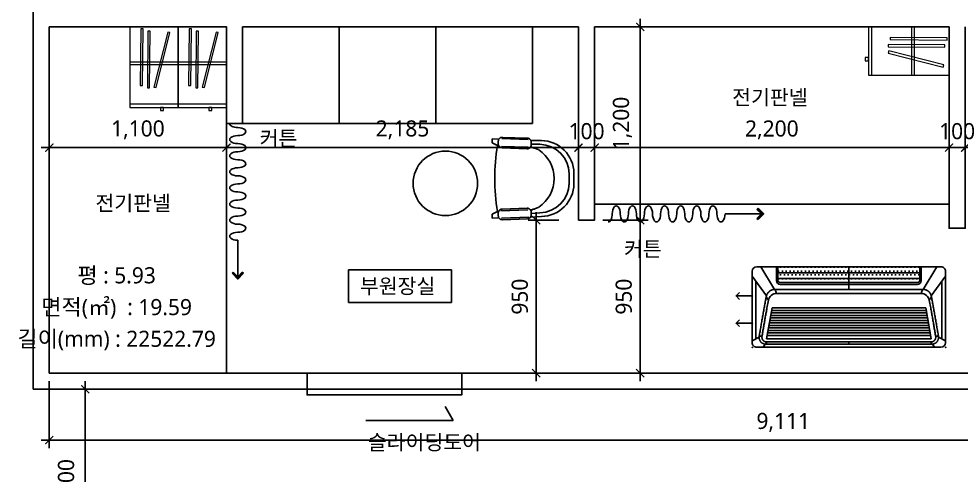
# Model space of a CAD drawing. Header units: metres. Extents: x 11578468 to 47831421, y -58341524 to -14256839.
# Drawn here: x 23818619 to 23824468, y -29032801 to -29029967 of the extents above; entities that cross this region are included whole.
import ezdxf
from ezdxf.enums import TextEntityAlignment as Align

# ---------------------------------------------------------------- set-up
doc = ezdxf.new("R2010")
doc.units = ezdxf.units.M
doc.header["$LTSCALE"] = 50
doc.header["$MEASUREMENT"] = 0
doc.layers.get('0').update_dxf_attribs({"linetype": 'CONTINUOUS'})
doc.layers.get('DEFPOINTS').update_dxf_attribs({"linetype": 'CONTINUOUS'})
for name, color, linetype in [('0-ELC TEXT', 7, 'CONTINUOUS'), ('01. F-소품', 3, 'CONTINUOUS'), ('04_FUR', 6, 'CONTINUOUS'), ('CO-DOOR', 8, 'CONTINUOUS'), ('DVM_INDOOR', 7, 'CONTINUOUS'), ('DVM_UNIT_BP', 7, 'CONTINUOUS'), ('DVM_UNIT_DP', 4, 'CONTINUOUS'), ('DVM_UNIT_LP', 3, 'CONTINUOUS'), ('S-DIM', 7, 'CONTINUOUS'), ('wall', 3, 'CONTINUOUS'), ('WIN', 4, 'CONTINUOUS')]:
    doc.layers.add(name, color=color, linetype=linetype)
doc.layers.add('Arch', color=8, linetype='CONTINUOUS', lineweight=0)
doc.styles.add('HY 울릉도 L', font='malgun.ttf')
doc.styles.add('넥슨고딕', font='malgun.ttf')
doc.styles.add('맑은 고딕', font='malgun.ttf')
doc.dimstyles.new('사본 50', dxfattribs={"dimscale": 50, "dimtxt": 2, "dimasz": 1, "dimexe": 1, "dimexo": 1, "dimgap": 1, "dimtad": 1, "dimdec": 0, "dimrnd": 0.05, "dimdsep": 46, "dimlunit": 6, "dimtxsty": 'HY 울릉도 L', "dimblk": 'ARCHTICK', "dimcen": 2.5, "dimdle": 1, "dimclrd": 133, "dimclre": 133, "dimclrt": 30, "dimadec": 0, "dimazin": 0, "dimtfac": 1, "dimtdec": 0, "dimtix": 1, "dimtmove": 2, "dimatfit": 3, "dimldrblk": 'ARCHTICK', "dimfxl": 1, "dimlwd": -1, "dimlwe": -1, "dimarcsym": 0})

# ---------------------------------------------------------------- blocks, each defined once
blk = doc.blocks.new('arrttt')
at = {"layer": 'Arch', "color": 6}
for p, q in [((883190.8, 53508.7), (882890.8, 53508.7)), ((882890.8, 53508.7), (882890.8, 53008.7)), ((882958.9, 53496.3), (882955.8, 53144.1)), ((882972.9, 53496.2), (882958.9, 53496.3)), ((882969.8, 53144), (882972.9, 53496.2)), ((883002.8, 53482.1), (882999.7, 53130)), ((883016.8, 53482), (883002.8, 53482.1)), ((883013.7, 53129.9), (883016.8, 53482)), ((883126.4, 53476.3), (883040, 53134.9)), ((883053.6, 53131.5), (883140, 53472.9)), ((883140, 53472.9), (883126.4, 53476.3)), ((883190.8, 53008.7), (883190.8, 53508.7)), ((882890.8, 53291.2), (883190.8, 53291.2)), ((882890.8, 53276.2), (883190.8, 53276.2)), ((882955.8, 53144.1), (882969.8, 53144)), ((882999.7, 53130), (883013.7, 53129.9)), ((883040, 53134.9), (883053.6, 53131.5)), ((883190.8, 53028.7), (882890.8, 53028.7)), ((882890.8, 53008.7), (883190.8, 53008.7)), ((883100.8, 53008.7), (883080.8, 53008.7)), ((883080.8, 53008.7), (883080.8, 52988.7)), ((883100.8, 52988.7), (883100.8, 53008.7)), ((883080.8, 52988.7), (883100.8, 52988.7))]:
    blk.add_line(p, q, dxfattribs=at)
blk = doc.blocks.new('FFSFDF')
at = {"layer": '01. F-소품'}
blk.add_hatch(color=8, dxfattribs=at).paths.add_polyline_path([(1567672.9, 1746751.1), (1567679.9, 1746744.1), (1567715.3, 1746779.4), (1567679.9, 1746814.8), (1567672.9, 1746807.7), (1567701.2, 1746779.4)])
at = {"layer": '01. F-소품', "color": 8}
for p, q in [((1567474.8, 1746779.4), (1567701.2, 1746779.4)), ((1567672.9, 1746807.7), (1567679.9, 1746814.8)), ((1567672.9, 1746751.1), (1567679.9, 1746744.1))]:
    blk.add_line(p, q, dxfattribs=at)
for points in [[(1567672.9, 1746807.7), (1567701.2, 1746779.4), (1567672.9, 1746751.1)], [(1567679.9, 1746814.8), (1567715.3, 1746779.4), (1567679.9, 1746744.1)]]:
    blk.add_lwpolyline(points, dxfattribs=at)
for centre, start_param, end_param in [((1566749.8, 1746779.4), 6.283185, 7.853982), ((1566799.8, 1746779.4), 1.570796, 4.712389), ((1566849.8, 1746779.4), 4.712389, 7.853982), ((1566899.8, 1746779.4), 1.570796, 4.712389), ((1566949.8, 1746779.4), 4.712389, 7.853982), ((1566999.8, 1746779.4), 1.570796, 4.712389), ((1567049.8, 1746779.4), 4.712389, 7.853982), ((1567099.8, 1746779.4), 1.570796, 4.712389), ((1567149.8, 1746779.4), 4.712389, 7.853982), ((1567199.8, 1746779.4), 1.570796, 4.712389), ((1567249.8, 1746779.4), 4.712389, 7.853982), ((1567299.8, 1746779.4), 1.570796, 4.712389), ((1567349.8, 1746779.4), 4.712389, 7.853982), ((1567399.8, 1746779.4), 1.570796, 4.712389), ((1567449.8, 1746779.4), 4.712389, 7.853982)]:
    blk.add_ellipse(centre, major_axis=(0, -50), ratio=0.5, start_param=start_param, end_param=end_param, dxfattribs=at)
blk = doc.blocks.new('_ArchTick')
at = {"color": 0, "linetype": 'ByBlock', "const_width": 0.15}
blk.add_lwpolyline([(-0.5, -0.5), (0.5, 0.5)], dxfattribs=at)
blk = doc.blocks.new('*D2508')
at = {"layer": 'DEFPOINTS', "color": 0}
for p in [(23822019.4, -29031217.2), (23821830, -29032167.2), (23822019.4, -29032167.2)]:
    blk.add_point(p, dxfattribs=at)
at = {"layer": 'S-DIM', "color": 133, "ltscale": 10}
for p, q in [((23821969.4, -29031217.2), (23821780, -29031217.2)), ((23821830, -29031167.2), (23821830, -29032217.2)), ((23821969.4, -29032167.2), (23821780, -29032167.2))]:
    blk.add_line(p, q, dxfattribs=at)
at = {"layer": 'S-DIM', "color": 133, "xscale": 50, "yscale": 50, "zscale": 50}
for p, rotation in [((23821830, -29031217.2), 90), ((23821830, -29032167.2), 270)]:
    blk.add_blockref('_ArchTick', p, dxfattribs=dict(at, rotation=rotation))
at = {"layer": 'S-DIM', "color": 30, "ltscale": 10, "insert": (23821728.3, -29031692.2), "char_height": 100, "attachment_point": 5, "rotation": 90, "style": 'HY 울릉도 L'}
blk.add_mtext('950', dxfattribs=at)
blk = doc.blocks.new('*D2513')
at = {"layer": 'DEFPOINTS', "color": 0}
for p in [(23819907.7, -29030617.2), (23819907.7, -29030767), (23818807.7, -29031092.2)]:
    blk.add_point(p, dxfattribs=at)
at = {"layer": 'wall', "color": 133, "ltscale": 10}
for p, q in [((23819907.7, -29030667.2), (23819907.7, -29030817)), ((23818807.7, -29031042.2), (23818807.7, -29030717)), ((23818757.7, -29030767), (23819957.7, -29030767))]:
    blk.add_line(p, q, dxfattribs=at)
at = {"layer": 'wall', "color": 133, "xscale": 50, "yscale": 50, "zscale": 50, "rotation": 180}
blk.add_blockref('_ArchTick', (23818807.7, -29030767), dxfattribs=at)
at = {"layer": 'wall', "color": 133, "xscale": 50, "yscale": 50, "zscale": 50}
blk.add_blockref('_ArchTick', (23819907.7, -29030767), dxfattribs=at)
at = {"layer": 'wall', "color": 30, "ltscale": 10, "insert": (23819357.7, -29030656.7), "char_height": 100, "attachment_point": 5, "style": 'HY 울릉도 L'}
blk.add_mtext('1,100', dxfattribs=at)
blk = doc.blocks.new('*D2514')
at = {"layer": 'DEFPOINTS', "color": 0}
for p in [(23819907.7, -29030617.2), (23822092.5, -29030767), (23822092.5, -29030767)]:
    blk.add_point(p, dxfattribs=at)
at = {"layer": 'wall', "color": 133, "ltscale": 10}
for p, q in [((23819907.7, -29030667.2), (23819907.7, -29030817)), ((23819857.7, -29030767), (23822142.5, -29030767)), ((23822092.5, -29030817), (23822092.5, -29030817))]:
    blk.add_line(p, q, dxfattribs=at)
at = {"layer": 'wall', "color": 133, "xscale": 50, "yscale": 50, "zscale": 50, "rotation": 180}
blk.add_blockref('_ArchTick', (23819907.7, -29030767), dxfattribs=at)
at = {"layer": 'wall', "color": 133, "xscale": 50, "yscale": 50, "zscale": 50}
blk.add_blockref('_ArchTick', (23822092.5, -29030767), dxfattribs=at)
at = {"layer": 'wall', "color": 30, "ltscale": 10, "insert": (23821000.1, -29030656.7), "char_height": 100, "attachment_point": 5, "style": 'HY 울릉도 L'}
blk.add_mtext('2,185', dxfattribs=at)
blk = doc.blocks.new('*D2515')
at = {"layer": 'DEFPOINTS', "color": 0}
for p in [(23822092.5, -29030767), (23822192.5, -29030767), (23822192.5, -29030767)]:
    blk.add_point(p, dxfattribs=at)
at = {"layer": 'wall', "color": 133, "ltscale": 10}
for p, q in [((23822092.5, -29030717), (23822092.5, -29030717)), ((23822192.5, -29030717), (23822192.5, -29030717)), ((23822042.5, -29030767), (23822242.5, -29030767))]:
    blk.add_line(p, q, dxfattribs=at)
at = {"layer": 'wall', "color": 133, "xscale": 50, "yscale": 50, "zscale": 50}
blk.add_blockref('_ArchTick', (23822092.5, -29030767), dxfattribs=at)
at = {"layer": 'wall', "color": 133, "xscale": 50, "yscale": 50, "zscale": 50, "rotation": 180}
blk.add_blockref('_ArchTick', (23822192.5, -29030767), dxfattribs=at)
at = {"layer": 'wall', "color": 30, "ltscale": 10, "insert": (23822142.5, -29030665.1), "char_height": 100, "attachment_point": 5, "style": 'HY 울릉도 L'}
blk.add_mtext('100', dxfattribs=at)
blk = doc.blocks.new('*D2516')
at = {"layer": 'DEFPOINTS', "color": 0}
for p in [(23822192.5, -29030767), (23824392.5, -29030767), (23824392.5, -29030767)]:
    blk.add_point(p, dxfattribs=at)
at = {"layer": 'wall', "color": 133, "ltscale": 10}
for p, q in [((23822192.5, -29030717), (23822192.5, -29030717)), ((23824392.5, -29030717), (23824392.5, -29030717)), ((23822142.5, -29030767), (23824442.5, -29030767))]:
    blk.add_line(p, q, dxfattribs=at)
at = {"layer": 'wall', "color": 133, "xscale": 50, "yscale": 50, "zscale": 50, "rotation": 180}
blk.add_blockref('_ArchTick', (23822192.5, -29030767), dxfattribs=at)
at = {"layer": 'wall', "color": 133, "xscale": 50, "yscale": 50, "zscale": 50}
blk.add_blockref('_ArchTick', (23824392.5, -29030767), dxfattribs=at)
at = {"layer": 'wall', "color": 30, "ltscale": 10, "insert": (23823292.5, -29030657), "char_height": 100, "attachment_point": 5, "style": 'HY 울릉도 L'}
blk.add_mtext('2,200', dxfattribs=at)
blk = doc.blocks.new('*D2517')
at = {"layer": 'DEFPOINTS', "color": 0}
for p in [(23824392.5, -29030767), (23824492.5, -29030767), (23824492.5, -29030767)]:
    blk.add_point(p, dxfattribs=at)
at = {"layer": 'wall', "color": 133, "ltscale": 10}
for p, q in [((23824392.5, -29030717), (23824392.5, -29030717)), ((23824492.5, -29030717), (23824492.5, -29030717)), ((23824342.5, -29030767), (23824542.5, -29030767))]:
    blk.add_line(p, q, dxfattribs=at)
at = {"layer": 'wall', "color": 133, "xscale": 50, "yscale": 50, "zscale": 50}
blk.add_blockref('_ArchTick', (23824392.5, -29030767), dxfattribs=at)
at = {"layer": 'wall', "color": 133, "xscale": 50, "yscale": 50, "zscale": 50, "rotation": 180}
blk.add_blockref('_ArchTick', (23824492.5, -29030767), dxfattribs=at)
at = {"layer": 'wall', "color": 30, "ltscale": 10, "insert": (23824442.5, -29030665.1), "char_height": 100, "attachment_point": 5, "style": 'HY 울릉도 L'}
blk.add_mtext('100', dxfattribs=at)
blk = doc.blocks.new('*D2518')
at = {"layer": 'DEFPOINTS', "color": 0}
for p in [(23824492.5, -29030767), (23826692.5, -29030767), (23826692.5, -29030767)]:
    blk.add_point(p, dxfattribs=at)
at = {"layer": 'wall', "color": 133, "ltscale": 10}
for p, q in [((23824492.5, -29030717), (23824492.5, -29030717)), ((23826692.5, -29030717), (23826692.5, -29030717)), ((23824442.5, -29030767), (23826742.5, -29030767))]:
    blk.add_line(p, q, dxfattribs=at)
at = {"layer": 'wall', "color": 133, "xscale": 50, "yscale": 50, "zscale": 50, "rotation": 180}
blk.add_blockref('_ArchTick', (23824492.5, -29030767), dxfattribs=at)
at = {"layer": 'wall', "color": 133, "xscale": 50, "yscale": 50, "zscale": 50}
blk.add_blockref('_ArchTick', (23826692.5, -29030767), dxfattribs=at)
at = {"layer": 'wall', "color": 30, "ltscale": 10, "insert": (23825592.5, -29030657), "char_height": 100, "attachment_point": 5, "style": 'HY 울릉도 L'}
blk.add_mtext('2,200', dxfattribs=at)
blk = doc.blocks.new('*D2521')
at = {"layer": 'DEFPOINTS', "color": 0}
for p in [(23818807.7, -29032167.2), (23827919.1, -29032167.2), (23827919.1, -29032583.3)]:
    blk.add_point(p, dxfattribs=at)
at = {"layer": 'wall', "color": 133, "ltscale": 10}
for p, q in [((23818807.7, -29032217.2), (23818807.7, -29032633.3)), ((23827919.1, -29032217.2), (23827919.1, -29032633.3)), ((23818757.7, -29032583.3), (23827969.1, -29032583.3))]:
    blk.add_line(p, q, dxfattribs=at)
at = {"layer": 'wall', "color": 133, "xscale": 50, "yscale": 50, "zscale": 50, "rotation": 180}
blk.add_blockref('_ArchTick', (23818807.7, -29032583.3), dxfattribs=at)
at = {"layer": 'wall', "color": 133, "xscale": 50, "yscale": 50, "zscale": 50}
blk.add_blockref('_ArchTick', (23827919.1, -29032583.3), dxfattribs=at)
at = {"layer": 'wall', "color": 30, "ltscale": 10, "insert": (23823363.4, -29032472.9), "char_height": 100, "attachment_point": 5, "style": 'HY 울릉도 L'}
blk.add_mtext('9,111', dxfattribs=at)
blk = doc.blocks.new('123121')
at = {"layer": 'CO-DOOR'}
for p, q in [((23912124.3, -29139217), (23912191.1, -29139213.7)), ((23912132.8, -29139240.6), (23912187.1, -29139235.6)), ((23912187.5, -29139244.7), (23912186.9, -29139228.4)), ((23912202, -29139212.9), (23912371.8, -29139206.4)), ((23912210.6, -29139203), (23912366.1, -29139197.5)), ((23912388.1, -29139209.5), (23912430, -29139207.5)), ((23912397.2, -29139248.5), (23912389.8, -29139249)), ((23912391.5, -29139221.2), (23912392.1, -29139237.6)), ((23912397.2, -29139248.5), (23912430, -29139232.1)), ((23912430, -29139232.1), (23912430, -29139207.5)), ((23912141, -29139276.1), (23912145.1, -29139274)), ((23912145.1, -29139274), (23912149.7, -29139271.9)), ((23912149.7, -29139271.9), (23912154.6, -29139269.7)), ((23912154.6, -29139269.7), (23912159.6, -29139267.6)), ((23912159.6, -29139267.6), (23912164.7, -29139265.7)), ((23912164.7, -29139265.7), (23912169.7, -29139263.8)), ((23912169.7, -29139263.8), (23912174.4, -29139262.2)), ((23912174.4, -29139262.2), (23912178.7, -29139260.8)), ((23912178.7, -29139260.8), (23912182.5, -29139259.6)), ((23912182.5, -29139259.6), (23912186, -29139258.7)), ((23912186, -29139258.7), (23912191.4, -29139257.5)), ((23912207.6, -29139259.3), (23912376.3, -29139253.2)), ((23912368.4, -29139263), (23912212.9, -29139268.4)), ((23911922.2, -29139410.8), (23911922.2, -29139486.2)), ((23911950.8, -29139414.9), (23911950.8, -29139482.8)), ((23912141, -29139630.4), (23912145.1, -29139632.5)), ((23912145.1, -29139632.5), (23912149.7, -29139634.7)), ((23912149.7, -29139634.7), (23912154.6, -29139636.8)), ((23912154.6, -29139636.8), (23912159.6, -29139638.9)), ((23912159.6, -29139638.9), (23912164.7, -29139640.9)), ((23912164.7, -29139640.9), (23912169.7, -29139642.7)), ((23912169.7, -29139642.7), (23912174.4, -29139644.4)), ((23912174.4, -29139644.4), (23912178.7, -29139645.8)), ((23912178.7, -29139645.8), (23912182.5, -29139646.9)), ((23912182.5, -29139646.9), (23912186, -29139647.9)), ((23912186, -29139647.9), (23912189.3, -29139648.6)), ((23912189.3, -29139648.6), (23912192.4, -29139649.2)), ((23912207.8, -29139647.5), (23912372.4, -29139652.7)), ((23912368.4, -29139643.5), (23912212.9, -29139638.1)), ((23912389.3, -29139656.7), (23912397.3, -29139657)), ((23912397.2, -29139658), (23912430, -29139674.4)), ((23912124.3, -29139689.5), (23912189.5, -29139690)), ((23912132.8, -29139665.8), (23912187.3, -29139667.4)), ((23912187.5, -29139661.8), (23912186.9, -29139678.1)), ((23912206.9, -29139695.5), (23912368.7, -29139701.2)), ((23912210.6, -29139703.6), (23912366.1, -29139709)), ((23912387.7, -29139697.6), (23912430, -29139699)), ((23912391.5, -29139685.3), (23912392.1, -29139668.9)), ((23912430, -29139699), (23912430, -29139674.4))]:
    blk.add_line(p, q, dxfattribs=at)
for centre, radius, start, end in [((23912129, -29139423.8), 206.8, 91.28557, 179.16188), ((23912137, -29139426.6), 186.1, 91.28556, 179.16189), ((23912211.4, -29139227.6), 24.6, 92.00023, 181.99974), ((23912212, -29139243.9), 24.6, 181.99999, 272.0003), ((23912367, -29139222.1), 24.6, 1.99987, 92.00012), ((23912367.6, -29139238.5), 24.6, 271.99987, 2.00012), ((23911125.6, -29139453.3), 1288, 350.85215, 9.14784), ((23912256.5, -29139453.3), 211.5, 123.12382, 236.87615), ((23912256.5, -29139453.3), 211.5, 111.59889, 111.7217), ((23912137, -29139479.7), 186.1, 180.83807, 268.71442), ((23912129, -29139482.8), 206.8, 180.83812, 268.71433), ((23912256.5, -29139453.3), 211.5, 248.27828, 248.40111), ((23912212, -29139662.6), 24.6, 87.99976, 178.00007), ((23912367.6, -29139668.1), 24.6, 358.00008, 87.99996), ((23912211.4, -29139679), 24.6, 178.00024, 268.00027), ((23912367, -29139684.5), 24.6, 268.00013, 358.00026)]:
    blk.add_arc(centre, radius, start, end, dxfattribs=at)
blk = doc.blocks.new('*D2526')
at = {"layer": 'DEFPOINTS', "color": 0}
for p in [(23818807.7, -29032267.2), (23818807.7, -29033467.2), (23819030.8, -29033467.2)]:
    blk.add_point(p, dxfattribs=at)
at = {"layer": 'wall', "color": 133, "ltscale": 10}
for p, q in [((23819030.8, -29032217.2), (23819030.8, -29033517.2)), ((23818857.7, -29032267.2), (23819080.8, -29032267.2)), ((23818857.7, -29033467.2), (23819080.8, -29033467.2))]:
    blk.add_line(p, q, dxfattribs=at)
at = {"layer": 'wall', "color": 133, "xscale": 50, "yscale": 50, "zscale": 50}
for p, rotation in [((23819030.8, -29032267.2), 90), ((23819030.8, -29033467.2), 270)]:
    blk.add_blockref('_ArchTick', p, dxfattribs=dict(at, rotation=rotation))
at = {"layer": 'wall', "color": 30, "ltscale": 10, "insert": (23818920.5, -29032867.2), "char_height": 100, "attachment_point": 5, "rotation": 90, "style": 'HY 울릉도 L'}
blk.add_mtext('1,200', dxfattribs=at)
blk = doc.blocks.new('*D2533')
at = {"layer": 'DEFPOINTS', "color": 0}
for p in [(23822192.5, -29030017.2), (23822192.5, -29031217.2), (23822475.3, -29031217.2)]:
    blk.add_point(p, dxfattribs=at)
at = {"layer": 'S-DIM', "color": 133, "ltscale": 10}
for p, q in [((23822475.3, -29029967.2), (23822475.3, -29031267.2)), ((23822242.5, -29030017.2), (23822525.3, -29030017.2)), ((23822242.5, -29031217.2), (23822525.3, -29031217.2))]:
    blk.add_line(p, q, dxfattribs=at)
at = {"layer": 'S-DIM', "color": 133, "xscale": 50, "yscale": 50, "zscale": 50}
for p, rotation in [((23822475.3, -29030017.2), 90), ((23822475.3, -29031217.2), 270)]:
    blk.add_blockref('_ArchTick', p, dxfattribs=dict(at, rotation=rotation))
at = {"layer": 'S-DIM', "color": 30, "ltscale": 10, "insert": (23822365, -29030617.2), "char_height": 100, "attachment_point": 5, "rotation": 90, "style": 'HY 울릉도 L'}
blk.add_mtext('1,200', dxfattribs=at)
blk = doc.blocks.new('*D2534')
at = {"layer": 'DEFPOINTS', "color": 0}
for p in [(23822192.5, -29031217.2), (23822475.3, -29032167.2), (23822475.3, -29032167.2)]:
    blk.add_point(p, dxfattribs=at)
at = {"layer": 'S-DIM', "color": 133, "ltscale": 10}
for p, q in [((23822242.5, -29031217.2), (23822525.3, -29031217.2)), ((23822475.3, -29031167.2), (23822475.3, -29032217.2)), ((23822525.3, -29032167.2), (23822525.3, -29032167.2))]:
    blk.add_line(p, q, dxfattribs=at)
at = {"layer": 'S-DIM', "color": 133, "xscale": 50, "yscale": 50, "zscale": 50}
for p, rotation in [((23822475.3, -29031217.2), 90), ((23822475.3, -29032167.2), 270)]:
    blk.add_blockref('_ArchTick', p, dxfattribs=dict(at, rotation=rotation))
at = {"layer": 'S-DIM', "color": 30, "ltscale": 10, "insert": (23822373.6, -29031692.2), "char_height": 100, "attachment_point": 5, "rotation": 90, "style": 'HY 울릉도 L'}
blk.add_mtext('950', dxfattribs=at)
blk = doc.blocks.new('DVM_DP_VEC')
at = {"layer": 'DVM_UNIT_DP', "color": 0}
blk.add_line((0, 0), (100, 0), dxfattribs=at)
blk.add_lwpolyline([(78.8, 21.2), (100, 0), (78.8, -21.2)], dxfattribs=at)
blk.add_point((0, 0), dxfattribs=at)
blk = doc.blocks.new('DVM_LP_VEC')
at = {"layer": 'DVM_UNIT_LP', "color": 0}
blk.add_line((0, 0), (100, 0), dxfattribs=at)
blk.add_lwpolyline([(78.8, 21.2), (100, 0), (78.8, -21.2)], dxfattribs=at)
blk.add_point((0, 0), dxfattribs=at)
blk = doc.blocks.new('DVM_ID_CST_WF1W_AP_970X135X410_T_BLO')
at = {"layer": 'DVM_INDOOR'}
h = blk.add_hatch(dxfattribs=at)
h.set_pattern_fill('DOTS', color=0, scale=15)
h.set_pattern_definition([(0, (0, 0), (11.90625, 23.8125), [0, -23.8125])])
h.paths.add_polyline_path([(439.8, 426.9), (-439.8, 426.9), (-439.8, 415.1, 0.414214), (-427.8, 403.1), (427.8, 403.1, 0.414214), (439.8, 415.1)])
h.paths.add_polyline_path([(439.8, 461.7), (-439.8, 461.7), (-439.8, 426.9), (439.8, 426.9)])
h.paths.add_polyline_path([(439.8, 500.1), (-439.8, 500.1), (-439.8, 461.7), (439.8, 461.7)])
at = {"layer": 'DVM_INDOOR', "color": 0}
for p, q in [((-600, 471.6), (-600, 28.6)), ((-571.5, 500.1), (571.5, 500.1)), ((-545.5, 500.1), (-461, 360)), ((-448.5, 500.1), (-448.5, 413.7)), ((-439.8, 500.1), (-439.8, 415.1)), ((0, 499.5), (0, 360)), ((439.8, 500.1), (439.8, 415.1)), ((448.5, 500.1), (448.5, 413.7)), ((545.5, 500.1), (461, 360)), ((600, 471.6), (600, 28.6)), ((-511.5, 319.5), (-600, 442.6)), ((-576.8, 410.1), (-576.8, 52.9)), ((439.8, 426.9), (-439.8, 426.9)), ((-439.6, 461.7), (439.8, 461.7)), ((511.5, 319.5), (600, 442.6)), ((576.8, 410.1), (576.8, 53)), ((-461, 360), (460.9, 360)), ((-456.7, 360), (-449.8, 334.8)), ((427.8, 403.1), (-427.8, 403.1)), ((425.5, 390.7), (-425.6, 390.7)), ((456.7, 360), (449.8, 334.8)), ((-513, 313.3), (-499.3, 293.9)), ((448.5, 334.8), (-448.5, 334.8)), ((513, 313.3), (499.3, 293.9)), ((-476.9, 245.9), (-511.1, 53.5)), ((-476.9, 245.9), (476.9, 245.9)), ((476.9, 245.9), (511.2, 53.5)), ((-488.2, 182.4), (488.2, 182.4)), ((-485.4, 198), (485.4, 198)), ((-482.6, 213.6), (482.6, 213.6)), ((-479.8, 229.5), (479.8, 229.5)), ((-499.3, 120.2), (499.3, 120.2)), ((-496.5, 135.8), (496.5, 135.8)), ((-493.7, 151.4), (493.7, 151.4)), ((-490.9, 167), (490.9, 167)), ((-556.7, 63.5), (-600, 40.7)), ((-556.2, 68.5), (-538.9, 68.5)), ((-507.6, 73.5), (507.6, 73.5)), ((-504.8, 89.1), (504.8, 89.1)), ((-502.1, 104.4), (502.1, 104.4)), ((538.9, 68.6), (556.2, 68.5)), ((556.7, 63.5), (600, 40.8)), ((-571.5, 0.1), (571.5, 0.1)), ((-518.6, 19.8), (-530.9, 0.1)), ((-509.2, 33.4), (-514.6, 19.6)), ((-514.6, 19.6), (514.6, 19.6)), ((-511.1, 53.5), (511.2, 53.5)), ((509.2, 33.4), (-509.2, 33.4)), ((0, 33.4), (0, 19.6)), ((509.2, 33.4), (514.6, 19.6)), ((518.6, 19.8), (530.9, 0.1))]:
    blk.add_line(p, q, dxfattribs=at)
for centre, radius, start, end in [((-571.5, 471.6), 28.5, 89.99905, 180), ((571.5, 471.6), 28.5, 0, 89.99905), ((-425.5, 413.7), 23, 180, 270), ((-427.8, 415.1), 12, 180, 270), ((425.5, 413.7), 23, 270, 0), ((427.8, 415.1), 12, 270, 0), ((-448.5, 282.8), 52, 90.00002, 169.54962), ((448.5, 282.8), 52, 10.44984, 90.00002), ((-571.5, 28.6), 28.5, 180, 269.99905), ((571.5, 28.6), 28.5, 269.99905, 0)]:
    blk.add_arc(centre, radius, start, end, dxfattribs=at)
for points, knots in [([(-461, 360), (-461.1, 360), (-461.2, 360), (-461.3, 360), (-461.4, 360), (-461.5, 360), (-461.6, 360), (-461.8, 360), (-461.9, 359.9), (-462, 359.9), (-462.1, 359.9), (-462.3, 359.9), (-462.4, 359.9), (-462.5, 359.9), (-462.6, 359.9), (-462.8, 359.9), (-462.9, 359.9), (-463, 359.9), (-463.1, 359.9), (-463.2, 359.9), (-463.4, 359.9), (-463.5, 359.9), (-463.6, 359.9), (-463.7, 359.8), (-463.9, 359.8), (-464, 359.8), (-464.1, 359.8), (-464.2, 359.8), (-464.3, 359.8), (-464.5, 359.8), (-464.6, 359.8), (-464.7, 359.8), (-464.8, 359.7), (-465, 359.7), (-465.1, 359.7), (-465.2, 359.7), (-465.3, 359.7), (-465.4, 359.7), (-465.6, 359.7), (-465.7, 359.7), (-465.8, 359.6), (-466.3, 359.6), (-467.1, 359.5), (-468.1, 359.3), (-468.9, 359.2), (-469.5, 359.1), (-469.8, 359.1), (-469.8, 359), (-469.9, 359), (-470, 359), (-470.1, 359), (-470.3, 359), (-470.7, 358.9), (-471.4, 358.7), (-472.3, 358.5), (-473.1, 358.3), (-473.7, 358.2), (-474.2, 358), (-474.6, 357.9), (-475, 357.8), (-475.4, 357.7), (-475.8, 357.6), (-476, 357.5), (-476.2, 357.5), (-476.3, 357.4), (-476.4, 357.4), (-476.5, 357.4), (-476.6, 357.3), (-476.9, 357.2), (-477.2, 357.1), (-477.6, 357), (-477.9, 356.9), (-478, 356.8), (-478.2, 356.8), (-478.3, 356.8), (-478.4, 356.7), (-478.6, 356.6), (-479, 356.5), (-479.5, 356.3), (-480.1, 356), (-480.8, 355.8), (-481.3, 355.5), (-481.8, 355.3), (-482.1, 355.2), (-482.4, 355.1), (-482.6, 355), (-482.8, 354.9), (-483, 354.8), (-483.2, 354.7), (-483.4, 354.6), (-483.6, 354.5), (-483.8, 354.4), (-484.1, 354.2), (-484.3, 354.1), (-484.5, 354), (-484.8, 353.9), (-485.1, 353.7), (-485.3, 353.6), (-485.7, 353.4), (-486, 353.2), (-486.4, 353), (-486.7, 352.8), (-487, 352.6), (-487.5, 352.3), (-488.1, 352), (-488.6, 351.7), (-489, 351.4), (-489.5, 351.1), (-489.9, 350.8), (-490.3, 350.6), (-490.5, 350.4), (-490.7, 350.2), (-491, 350.1), (-491.2, 349.9), (-491.6, 349.6), (-492, 349.3), (-492.3, 349.1), (-492.5, 348.9), (-492.7, 348.8), (-492.8, 348.7), (-492.9, 348.6), (-493, 348.6), (-493, 348.5), (-493.1, 348.5), (-493.1, 348.5), (-493.1, 348.4), (-493.2, 348.4), (-493.2, 348.4), (-493.2, 348.4), (-493.2, 348.4), (-493.2, 348.4), (-493.2, 348.4), (-493.2, 348.4), (-493.2, 348.4), (-493.2, 348.4), (-493.2, 348.4), (-493.2, 348.4), (-493.2, 348.4), (-493.2, 348.4), (-493.2, 348.4), (-493.2, 348.4), (-493.2, 348.4), (-493.2, 348.4), (-493.2, 348.4), (-493.2, 348.4), (-493.2, 348.4), (-493.2, 348.4), (-493.2, 348.4), (-493.2, 348.4), (-493.2, 348.4), (-493.2, 348.4), (-493.2, 348.4), (-493.2, 348.4), (-493.2, 348.4), (-493.2, 348.4), (-493.2, 348.4), (-493.2, 348.4), (-493.2, 348.4), (-493.2, 348.4), (-493.2, 348.4), (-493.2, 348.4), (-493.2, 348.4), (-493.2, 348.4), (-493.2, 348.4), (-493.2, 348.4), (-493.2, 348.4), (-493.2, 348.4), (-493.2, 348.4), (-493.2, 348.4), (-493.2, 348.4), (-493.2, 348.4), (-493.2, 348.4), (-493.2, 348.4), (-493.2, 348.4), (-493.2, 348.4), (-493.2, 348.4), (-493.2, 348.4), (-493.2, 348.4), (-493.2, 348.4), (-493.2, 348.4), (-493.2, 348.3), (-493.3, 348.3), (-493.3, 348.3), (-493.4, 348.3), (-493.4, 348.2), (-493.5, 348.1), (-493.6, 348.1), (-493.6, 348), (-493.7, 348), (-493.8, 347.9), (-493.9, 347.8), (-494.1, 347.7), (-494.2, 347.6), (-494.3, 347.5), (-494.4, 347.4), (-494.5, 347.3), (-494.7, 347.2), (-494.8, 347.1), (-494.9, 347), (-495, 346.9), (-495.1, 346.7), (-495.3, 346.6), (-495.4, 346.5), (-495.5, 346.4), (-495.6, 346.3), (-495.7, 346.2), (-495.9, 346.1), (-496, 346), (-496.1, 345.9), (-496.2, 345.8), (-496.3, 345.7), (-496.4, 345.6), (-496.6, 345.5), (-496.7, 345.4), (-496.8, 345.2), (-496.9, 345.1), (-497, 345), (-497.1, 344.9), (-497.2, 344.8), (-497.4, 344.7), (-497.5, 344.6), (-497.6, 344.5), (-497.7, 344.3), (-497.8, 344.2), (-497.9, 344.1), (-498, 344), (-498.1, 343.9), (-498.2, 343.8), (-498.4, 343.7), (-498.5, 343.5), (-498.6, 343.4), (-498.7, 343.3), (-498.8, 343.2), (-498.9, 343.1), (-499, 343), (-499.1, 342.9), (-499.2, 342.7), (-499.3, 342.6), (-499.4, 342.5), (-499.5, 342.4), (-499.7, 342.3), (-499.8, 342.1), (-499.9, 342), (-500, 341.9), (-500.1, 341.8), (-500.2, 341.7), (-500.3, 341.5), (-500.4, 341.4), (-500.5, 341.3), (-500.6, 341.2), (-500.7, 341.1), (-500.8, 340.9), (-500.9, 340.8), (-501.1, 340.6), (-501.2, 340.4), (-501.3, 340.3), (-501.4, 340.2), (-501.5, 340.1), (-501.6, 340), (-501.7, 339.8), (-501.8, 339.6), (-502, 339.4), (-502.1, 339.3), (-502.3, 339.1), (-502.4, 338.9), (-502.6, 338.7), (-502.7, 338.5), (-502.8, 338.3), (-503, 338.1), (-503.1, 337.9), (-503.3, 337.7), (-503.4, 337.6), (-503.4, 337.5), (-503.5, 337.5), (-503.5, 337.4), (-503.5, 337.4), (-503.5, 337.3), (-503.6, 337.3), (-503.6, 337.3), (-503.6, 337.3), (-503.6, 337.2), (-503.6, 337.2), (-503.6, 337.2), (-503.6, 337.2), (-503.6, 337.2), (-503.6, 337.2), (-503.6, 337.2), (-503.6, 337.2), (-503.6, 337.2), (-503.6, 337.2), (-503.6, 337.2), (-503.6, 337.2), (-503.6, 337.2), (-503.6, 337.2), (-503.6, 337.2), (-503.6, 337.2), (-503.6, 337.2), (-503.6, 337.2), (-503.6, 337.2), (-503.6, 337.2), (-503.6, 337.2), (-503.6, 337.2), (-503.6, 337.2), (-503.6, 337.2), (-503.6, 337.2), (-503.6, 337.2), (-503.6, 337.2), (-503.6, 337.2), (-503.6, 337.2), (-503.6, 337.2), (-503.6, 337.2), (-503.6, 337.2), (-503.6, 337.2), (-503.6, 337.2), (-503.6, 337.2), (-503.7, 337.2), (-503.7, 337.1), (-503.8, 337), (-503.8, 336.9), (-503.9, 336.8), (-504, 336.7), (-504.1, 336.5), (-504.2, 336.4), (-504.3, 336.3), (-504.3, 336.2), (-504.4, 336), (-504.5, 335.9), (-504.6, 335.8), (-504.6, 335.7), (-504.7, 335.6), (-504.8, 335.5), (-504.9, 335.2), (-505.2, 334.8), (-505.6, 334.1), (-506, 333.4), (-506.4, 332.8), (-506.6, 332.4), (-506.7, 332.2), (-506.7, 332.1), (-506.8, 332.1), (-506.8, 332), (-506.8, 332), (-506.9, 331.8), (-507, 331.6), (-507.2, 331.3), (-507.3, 331), (-507.5, 330.7), (-507.6, 330.4), (-507.8, 330), (-507.9, 329.7), (-508.1, 329.4), (-508.2, 329.2), (-508.3, 329), (-508.3, 328.9), (-508.4, 328.8), (-508.4, 328.6), (-508.5, 328.4), (-508.7, 327.9), (-509, 327.4), (-509.2, 326.9), (-509.4, 326.4), (-509.5, 326), (-509.6, 325.7), (-509.7, 325.5), (-509.7, 325.4), (-509.8, 325.2), (-509.9, 325), (-510, 324.8), (-510, 324.6), (-510.1, 324.4), (-510.1, 324.3), (-510.2, 324.1), (-510.2, 324), (-510.3, 323.8), (-510.3, 323.7), (-510.4, 323.6), (-510.4, 323.4), (-510.5, 323.3), (-510.5, 323.1), (-510.6, 322.9), (-510.6, 322.8), (-510.7, 322.6), (-510.7, 322.4), (-510.8, 322.3), (-510.8, 322.1), (-510.9, 321.9), (-510.9, 321.7), (-511, 321.5), (-511, 321.4), (-511.1, 321.2), (-511.2, 321), (-511.2, 320.8), (-511.3, 320.6), (-511.3, 320.3), (-511.4, 320.1), (-511.4, 319.9), (-511.5, 319.7), (-511.5, 319.6), (-511.5, 319.5)], [0, 0, 0, 0, 0.001765, 0.003529, 0.005294, 0.007059, 0.008823, 0.010588, 0.012352, 0.014116, 0.015881, 0.017645, 0.019409, 0.021173, 0.022937, 0.024702, 0.026466, 0.028229, 0.029993, 0.031757, 0.033521, 0.035285, 0.037049, 0.038812, 0.040576, 0.042339, 0.044103, 0.045866, 0.04763, 0.049393, 0.051156, 0.05292, 0.054683, 0.056446, 0.058209, 0.059972, 0.061735, 0.063498, 0.065261, 0.067024, 0.068787, 0.07055, 0.088059, 0.10292, 0.115137, 0.124712, 0.126163, 0.127325, 0.1283, 0.12944, 0.131236, 0.133687, 0.136794, 0.151003, 0.163408, 0.174911, 0.186415, 0.19159, 0.197106, 0.202964, 0.209163, 0.215479, 0.219883, 0.221884, 0.22343, 0.224162, 0.225102, 0.227168, 0.231141, 0.237019, 0.24311, 0.247247, 0.24943, 0.251369, 0.252721, 0.254965, 0.258103, 0.262133, 0.271962, 0.28166, 0.291227, 0.300577, 0.307976, 0.312744, 0.315759, 0.320727, 0.323148, 0.325851, 0.328835, 0.332101, 0.335648, 0.339476, 0.343585, 0.347976, 0.34952, 0.354132, 0.360503, 0.364934, 0.3672, 0.375692, 0.383432, 0.384919, 0.389345, 0.400385, 0.40996, 0.418507, 0.426067, 0.432913, 0.441712, 0.447274, 0.451798, 0.455285, 0.458528, 0.464582, 0.469833, 0.478168, 0.484251, 0.486843, 0.490174, 0.493625, 0.495107, 0.495342, 0.496042, 0.496945, 0.497789, 0.498575, 0.499303, 0.499369, 0.499564, 0.499758, 0.499824, 0.499828, 0.499832, 0.499836, 0.49984, 0.499843, 0.499846, 0.499849, 0.499852, 0.499854, 0.499857, 0.49986, 0.499863, 0.499866, 0.499869, 0.499872, 0.499875, 0.499878, 0.499881, 0.499883, 0.499886, 0.499889, 0.499892, 0.499895, 0.499898, 0.499901, 0.499904, 0.499907, 0.499909, 0.499912, 0.499915, 0.499918, 0.499921, 0.499924, 0.499927, 0.49993, 0.499933, 0.499936, 0.499938, 0.499941, 0.499944, 0.499947, 0.49995, 0.499953, 0.499956, 0.499959, 0.499961, 0.499996, 0.500092, 0.500252, 0.500475, 0.500762, 0.501113, 0.502574, 0.503909, 0.505116, 0.50626, 0.507404, 0.508548, 0.510836, 0.513123, 0.515411, 0.517699, 0.519986, 0.522274, 0.524561, 0.526848, 0.529136, 0.531423, 0.53371, 0.535997, 0.538283, 0.54057, 0.542857, 0.545143, 0.54743, 0.549716, 0.552003, 0.554289, 0.556575, 0.558861, 0.561147, 0.563433, 0.565719, 0.568004, 0.57029, 0.572575, 0.574861, 0.577146, 0.579431, 0.581716, 0.584001, 0.586286, 0.588571, 0.590856, 0.59314, 0.595425, 0.597709, 0.599994, 0.602278, 0.604562, 0.606846, 0.60913, 0.611414, 0.613697, 0.615981, 0.618264, 0.620547, 0.622831, 0.625114, 0.627397, 0.62968, 0.631963, 0.634245, 0.636528, 0.63881, 0.641092, 0.643375, 0.645657, 0.647939, 0.65022, 0.652502, 0.655924, 0.659347, 0.661628, 0.663909, 0.66619, 0.668471, 0.670751, 0.673032, 0.676452, 0.679873, 0.683293, 0.686713, 0.690132, 0.693551, 0.69697, 0.700388, 0.703806, 0.707224, 0.710641, 0.714058, 0.714644, 0.715261, 0.71591, 0.716591, 0.717303, 0.718046, 0.718679, 0.719061, 0.719192, 0.719206, 0.719223, 0.719241, 0.719259, 0.719276, 0.719294, 0.719312, 0.719329, 0.719347, 0.719365, 0.719382, 0.7194, 0.719418, 0.719436, 0.719453, 0.719471, 0.719489, 0.719506, 0.719524, 0.719542, 0.719559, 0.719577, 0.719595, 0.719612, 0.71963, 0.719648, 0.719665, 0.719683, 0.719701, 0.719718, 0.719735, 0.719749, 0.719791, 0.719989, 0.720573, 0.721543, 0.722899, 0.724641, 0.72677, 0.729069, 0.73132, 0.733522, 0.735676, 0.737782, 0.739839, 0.741848, 0.743808, 0.74572, 0.747584, 0.749399, 0.751166, 0.761606, 0.772047, 0.783331, 0.796306, 0.801854, 0.804022, 0.805127, 0.806011, 0.806392, 0.80762, 0.810133, 0.813931, 0.81881, 0.823809, 0.828807, 0.833806, 0.838804, 0.843801, 0.848798, 0.852287, 0.855003, 0.856944, 0.858113, 0.859639, 0.864676, 0.87128, 0.879454, 0.889196, 0.896415, 0.902323, 0.906921, 0.909055, 0.911516, 0.914305, 0.917422, 0.920866, 0.924638, 0.926547, 0.928505, 0.930513, 0.93257, 0.934676, 0.936831, 0.939035, 0.941289, 0.943592, 0.945944, 0.948345, 0.950796, 0.953296, 0.955845, 0.958443, 0.961091, 0.963788, 0.966534, 0.96933, 0.972175, 0.975069, 0.978013, 0.981006, 0.984048, 0.98714, 0.990281, 0.993471, 0.996711, 1, 1, 1, 1]), ([(511.5, 319.5), (511.4, 319.8), (511.1, 321), (509.6, 325.2), (506.4, 332), (501.6, 338.8), (497.1, 343.6), (493.4, 347), (489.5, 350), (483.9, 353.5), (477.8, 356.3), (471.5, 358.3), (467.4, 359.2), (464.2, 359.7), (462.3, 359.9), (461.1, 360), (460.9, 360)], [0, 0, 0, 0, 0.016085, 0.052074, 0.196028, 0.339981, 0.411958, 0.483935, 0.555912, 0.627889, 0.771843, 0.84382, 0.915797, 0.951785, 0.987774, 1, 1, 1, 1]), ([(-513, 313.3), (-513.5, 310.8), (-514.4, 305.7), (-516.3, 295.5), (-519.6, 277.7), (-524.2, 252.2), (-529.7, 221.6), (-535.2, 191), (-540.5, 160.4), (-545.8, 129.8), (-551, 99.2), (-554.4, 78.8), (-556.2, 68.5)], [0, 0, 0, 0, 0.03125, 0.0625, 0.125, 0.25, 0.375, 0.5, 0.625, 0.75, 0.875, 1, 1, 1, 1]), ([(-511.5, 319.5), (-511.7, 319), (-512.3, 317), (-512.7, 315), (-513, 313.3)], [0, 0, 0, 0, 0.216622, 1, 1, 1, 1]), ([(513, 313.3), (512.7, 315), (512.3, 317), (511.7, 319), (511.5, 319.5)], [0, 0, 0, 0, 0.783378, 1, 1, 1, 1]), ([(540.6, 160), (540.5, 160.1), (538.7, 170.5), (535.2, 191), (529.7, 221.6), (524.2, 252.2), (519.6, 277.7), (516.3, 295.5), (514.4, 305.7), (513.5, 310.8), (513, 313.3)], [0, 0, 0, 0, 0.002953, 0.202362, 0.401772, 0.601181, 0.800591, 0.900295, 0.950148, 1, 1, 1, 1]), ([(-538.9, 68.6), (-537.3, 78), (-534.2, 96.8), (-529.4, 124.9), (-524.5, 153.1), (-519.6, 181.3), (-514.6, 209.5), (-510.3, 233.4), (-507.7, 248), (-506.8, 253.2)], [0, 0, 0, 0, 0.152619, 0.305238, 0.457857, 0.610476, 0.763096, 0.915715, 1, 1, 1, 1]), ([(506.8, 253.2), (507.7, 248), (510.3, 233.4), (514.6, 209.5), (519.6, 181.3), (524.5, 153.1), (529.4, 124.9), (534.2, 96.8), (537.3, 78), (538.9, 68.6)], [0, 0, 0, 0, 0.084285, 0.236904, 0.389524, 0.542143, 0.694762, 0.847381, 1, 1, 1, 1]), ([(556.2, 68.5), (554.4, 78.8), (551, 99.2), (545.8, 129.7), (542.3, 149.9), (540.6, 160)], [0, 0, 0, 0, 0.334987, 0.669974, 1, 1, 1, 1]), ([(-556.2, 68.5), (-556.4, 67), (-556.6, 65.4), (-556.7, 63.7), (-556.7, 63.5)], [0, 0, 0, 0, 0.898221, 1, 1, 1, 1]), ([(-556.7, 63.5), (-556.7, 62.9), (-556.8, 61.5), (-556.7, 58.7), (-556.3, 54.9), (-555.2, 49.6), (-553.8, 45.9), (-552.8, 43.8)], [0, 0, 0, 0, 0.087094, 0.199709, 0.42494, 0.65017, 1, 1, 1, 1]), ([(-535.6, 49), (-535.7, 49.2), (-536.8, 51.3), (-538.1, 54.5), (-539, 58.8), (-539.3, 61.5), (-539.3, 63.7), (-539.3, 65.9), (-539.1, 67.5), (-538.9, 68.6)], [0, 0, 0, 0, 0.029129, 0.352752, 0.514564, 0.676376, 0.757282, 0.838188, 1, 1, 1, 1]), ([(535.6, 49), (535.7, 49.2), (536.8, 51.3), (538.1, 54.5), (539, 58.8), (539.3, 61.5), (539.3, 63.7), (539.3, 65.9), (539.1, 67.5), (538.9, 68.6)], [0, 0, 0, 0, 0.029129, 0.352752, 0.514564, 0.676376, 0.757282, 0.838188, 1, 1, 1, 1]), ([(552.8, 43.8), (553.8, 45.9), (555.2, 49.6), (556.3, 54.9), (556.7, 58.7), (556.8, 61.5), (556.7, 62.9), (556.7, 63.5)], [0, 0, 0, 0, 0.34983, 0.57506, 0.800291, 0.912906, 1, 1, 1, 1]), ([(556.7, 63.5), (556.7, 63.7), (556.6, 65.4), (556.4, 67), (556.2, 68.5)], [0, 0, 0, 0, 0.101779, 1, 1, 1, 1]), ([(-552.8, 43.8), (-552.5, 43.1), (-551.5, 41.2), (-550, 38.6), (-548.5, 36.4), (-547.5, 35.2), (-546.8, 34.4), (-546.1, 33.5), (-545, 32.4), (-543.7, 31), (-542, 29.5), (-540.2, 28.1), (-538.3, 26.7), (-535.8, 25.1), (-531, 22.6), (-525.9, 20.9), (-521.4, 20.1), (-519.7, 19.9), (-518.8, 19.8), (-518.6, 19.8)], [0, 0, 0, 0, 0.046668, 0.15112, 0.203345, 0.229458, 0.255571, 0.281684, 0.307796, 0.360022, 0.412248, 0.464473, 0.516699, 0.568925, 0.673376, 0.882279, 0.934504, 0.98673, 1, 1, 1, 1]), ([(-509.2, 33.4), (-509.7, 33.4), (-510.8, 33.4), (-512.4, 33.6), (-514.1, 33.8), (-517.3, 34.4), (-520.9, 35.7), (-524.3, 37.4), (-526.1, 38.6), (-527.5, 39.6), (-528.7, 40.6), (-530, 41.7), (-530.9, 42.7), (-531.7, 43.5), (-532.2, 44.1), (-532.7, 44.7), (-533.4, 45.6), (-534.4, 47), (-535.1, 48.2), (-535.6, 49)], [0, 0, 0, 0, 0.050917, 0.101833, 0.15275, 0.203666, 0.407333, 0.509166, 0.560082, 0.610999, 0.661916, 0.712832, 0.763749, 0.789207, 0.814665, 0.840124, 0.865582, 0.916498, 1, 1, 1, 1]), ([(-518.6, 19.8), (-518, 19.7), (-516.7, 19.6), (-515.4, 19.6), (-514.6, 19.6)], [0, 0, 0, 0, 0.427232, 1, 1, 1, 1]), ([(535.6, 49), (535.1, 48.2), (534.4, 47), (533.4, 45.6), (532.7, 44.7), (532.2, 44.1), (531.7, 43.5), (530.9, 42.7), (530, 41.7), (528.7, 40.6), (527.5, 39.6), (526.1, 38.6), (524.3, 37.4), (520.9, 35.7), (517.3, 34.4), (514.1, 33.8), (512.4, 33.6), (510.8, 33.4), (509.7, 33.4), (509.2, 33.4)], [0, 0, 0, 0, 0.083502, 0.134418, 0.159876, 0.185335, 0.210793, 0.236251, 0.287168, 0.338084, 0.389001, 0.439918, 0.490834, 0.592667, 0.796334, 0.84725, 0.898167, 0.949083, 1, 1, 1, 1]), ([(518.6, 19.8), (518, 19.7), (516.7, 19.6), (515.4, 19.6), (514.6, 19.6)], [0, 0, 0, 0, 0.427232, 1, 1, 1, 1]), ([(518.6, 19.8), (518.8, 19.8), (519.7, 19.9), (521.4, 20.1), (525.9, 20.9), (531, 22.6), (535.8, 25.1), (538.3, 26.7), (540.2, 28.1), (542, 29.5), (543.7, 31), (545, 32.4), (546.1, 33.5), (546.8, 34.4), (547.5, 35.2), (548.5, 36.4), (550, 38.6), (551.5, 41.2), (552.5, 43.1), (552.8, 43.8)], [0, 0, 0, 0, 0.01327, 0.065496, 0.117721, 0.326624, 0.431075, 0.483301, 0.535527, 0.587752, 0.639978, 0.692204, 0.718316, 0.744429, 0.770542, 0.796655, 0.84888, 0.953332, 1, 1, 1, 1])]:
    blk.add_open_spline(points, degree=3, knots=knots, dxfattribs=at)
for points in [[(-506.8, 253.2), (-504.4, 266.2), (-502, 279.2), (-499.6, 292.3)], [(499.6, 292.3), (502, 279.2), (504.4, 266.2), (506.8, 253.2)]]:
    blk.add_open_spline(points, degree=3, dxfattribs=at)
at = {"layer": 'DVM_UNIT_BP'}
for p in [(-600, 0.1), (600, 0.1)]:
    blk.add_point(p, dxfattribs=at)
at = {"layer": 'DVM_UNIT_DP'}
blk.add_blockref('DVM_DP_VEC', (600, 318.8), dxfattribs=at)
at = {"layer": 'DVM_UNIT_LP'}
blk.add_blockref('DVM_LP_VEC', (600, 150), dxfattribs=at)

msp = doc.modelspace()

# ---------------------------------------------------------------- linework, layer by layer
at = {"color": 8}
for p, q in [((23821807.7, -29030017.2), (23820007.7, -29030017.2)), ((23820007.7, -29030017.2), (23820007.7, -29030617.2)), ((23820607.7, -29030017.2), (23820607.7, -29030617.2)), ((23821207.7, -29030017.2), (23821207.7, -29030617.2)), ((23821807.7, -29030617.2), (23821807.7, -29030017.2)), ((23821807.7, -29030017.2), (23821807.7, -29030617.2)), ((23820007.7, -29030617.2), (23821807.7, -29030617.2))]:
    msp.add_line(p, q, dxfattribs=at)
for points in [[(23818807.7, -29030017.2), (23818807.7, -29032167.2), (23819907.7, -29032167.2), (23819907.7, -29030017.2)], [(23822192.5, -29031117.2), (23824392.5, -29031117.2), (23824392.5, -29030017.2), (23822192.5, -29030017.2)]]:
    msp.add_lwpolyline(points, close=True, dxfattribs=at)
msp.add_circle((23821266.2, -29030988.6), 200, dxfattribs=at)
at = {"layer": '0-ELC TEXT'}
msp.add_lwpolyline([(23820665.3, -29031525.8), (23821303.8, -29031525.8), (23821303.8, -29031728.3), (23820665.3, -29031728.3)], close=True, dxfattribs=at)
at = {"layer": 'wall', "ltscale": 10}
for p, q in [((23818707.7, -29032267.2), (23818707.7, -29029917.2)), ((23818807.7, -29030017.2), (23819907.7, -29030017.2)), ((23818807.7, -29032167.2), (23818807.7, -29030017.2)), ((23818807.7, -29032167.2), (23818807.7, -29030017.2)), ((23820007.7, -29030017.2), (23822092.5, -29030017.2)), ((23822192.5, -29030017.2), (23824392.5, -29030017.2)), ((23818807.7, -29032167.2), (23820407.7, -29032167.2)), ((23820407.7, -29032167.2), (23818807.7, -29032167.2)), ((23820407.7, -29032167.2), (23820407.7, -29032267.2)), ((23821367.7, -29032167.2), (23827919.1, -29032167.2)), ((23827919.1, -29032167.2), (23821367.7, -29032167.2)), ((23821367.7, -29032167.2), (23821367.7, -29032267.2)), ((23818707.7, -29032267.2), (23820407.7, -29032267.2)), ((23821367.7, -29032267.2), (23827919.1, -29032267.2))]:
    msp.add_line(p, q, dxfattribs=at)
for points in [[(23826792.5, -29030017.2), (23827919.1, -29030017.2), (23827919.1, -29032167.2), (23818807.7, -29032167.2), (23818807.7, -29030017.2), (23819907.7, -29030017.2)], [(23820007.7, -29030017.2), (23820007.7, -29030617.2), (23819907.7, -29030617.2), (23819907.7, -29030017.2)], [(23820007.7, -29030017.2), (23822092.5, -29030017.2)], [(23822092.5, -29030017.2), (23822092.5, -29031217.2), (23822192.5, -29031217.2), (23822192.5, -29030017.2)], [(23822192.5, -29030017.2), (23824392.5, -29030017.2)], [(23824392.5, -29030017.2), (23824392.5, -29031267.2), (23824492.5, -29031267.2), (23824492.5, -29030017.2)]]:
    msp.add_lwpolyline(points, dxfattribs=at)
at = {"layer": 'WIN', "linetype": 'Continuous'}
for p, q in [((23821314.9, -29032460.7), (23821265.3, -29032374.8)), ((23820772.3, -29032460.7), (23821314.9, -29032460.7))]:
    msp.add_line(p, q, dxfattribs=at)
msp.add_lwpolyline([(23820407.7, -29032267.2), (23821367.7, -29032267.2), (23821367.7, -29032302.2), (23820407.7, -29032302.2)], close=True, dxfattribs=at)

# ---------------------------------------------------------------- block references
at = {"color": 8, "rotation": 270}
msp.add_blockref('FFSFDF', (22073198.2, -27463867.4), dxfattribs=at)
at = {"color": 8}
msp.add_blockref('FFSFDF', (22255527, -30777957.8), dxfattribs=at)
at = {"layer": '04_FUR'}
for p, rotation in [((22936416.8, -29083525.9), 359.9999999994967), ((22936716.8, -29083525.9), 359.9999999994967), ((23770883.8, -28147126.4), 269.9999999994967)]:
    msp.add_blockref('arrttt', p, dxfattribs=dict(at, rotation=rotation))
at = {"layer": 'DVM_INDOOR', "color": 3, "xscale": -1, "rotation": 359.9999999995732}
msp.add_blockref('DVM_ID_CST_WF1W_AP_970X135X410_T_BLO', (23823770.4, -29032007), dxfattribs=at)
at = {"layer": 'wall', "rotation": 180}
msp.add_blockref('123121', (47733986.2, -58170412), dxfattribs=at)

# ---------------------------------------------------------------- texts
at = {"layer": '0-ELC TEXT', "style": '맑은 고딕'}
for s, p in [('전기판넬', (23823046.4, -29030501.2)), ('커튼', (23820113.2, -29030755.8)), ('전기판넬', (23819094.1, -29031158.3)), ('커튼', (23822374.6, -29031443.1)), ('부원장실', (23820735.5, -29031673.3)), ('슬라이딩도어', (23820784.9, -29032643.3))]:
    msp.add_text(s, height=93.33, dxfattribs=at).set_placement(p)
at = {"layer": 'wall', "color": 7, "ltscale": 10, "style": '넥슨고딕'}
msp.add_text('평 : 5.93', height=100, dxfattribs=at).set_placement((23819225.8, -29031558.5), align=Align.MIDDLE)
at = {"layer": 'wall', "ltscale": 10, "style": '넥슨고딕'}
for s, p in [('면적(㎡)  : 19.59', (23819225.8, -29031758.5)), ('길이(mm) : 22522.79', (23819225.8, -29031958.5))]:
    msp.add_text(s, height=100, dxfattribs=at).set_placement(p, align=Align.MIDDLE)

# ---------------------------------------------------------------- dimensions: what is measured, and where the dimension line sits
at = {"layer": 'S-DIM', "ltscale": 10}
for base, p1, p2, picture, middle in [((23822475.3, -29031217.2), (23822192.5, -29030017.2), (23822192.5, -29031217.2), '*D2533', (23822365, -29030617.2)), ((23821830, -29032167.2), (23822019.4, -29031217.2), (23822019.4, -29032167.2), '*D2508', (23821728.3, -29031692.2)), ((23822475.3, -29032167.2), (23822192.5, -29031217.2), (23822475.3, -29032167.2), '*D2534', (23822373.6, -29031692.2))]:
    dim = msp.add_linear_dim(base=base, p1=p1, p2=p2, angle=90, dimstyle='사본 50', dxfattribs=at)
    dim.commit()
    dim.dimension.update_dxf_attribs({"geometry": picture, "text_midpoint": middle})
at = {"layer": 'wall', "ltscale": 10}
for base, p1, p2, picture, middle in [((23819907.7, -29030767), (23818807.7, -29031092.2), (23819907.7, -29030617.2), '*D2513', (23819357.7, -29030656.7)), ((23822092.5, -29030767), (23819907.7, -29030617.2), (23822092.5, -29030767), '*D2514', (23821000.1, -29030656.7)), ((23822192.5, -29030767), (23822092.5, -29030767), (23822192.5, -29030767), '*D2515', (23822142.5, -29030665.1)), ((23824392.5, -29030767), (23822192.5, -29030767), (23824392.5, -29030767), '*D2516', (23823292.5, -29030657)), ((23824492.5, -29030767), (23824392.5, -29030767), (23824492.5, -29030767), '*D2517', (23824442.5, -29030665.1)), ((23826692.5, -29030767), (23824492.5, -29030767), (23826692.5, -29030767), '*D2518', (23825592.5, -29030657)), ((23827919.1, -29032583.3), (23818807.7, -29032167.2), (23827919.1, -29032167.2), '*D2521', (23823363.4, -29032472.9))]:
    dim = msp.add_linear_dim(base=base, p1=p1, p2=p2, dimstyle='사본 50', dxfattribs=at)
    dim.commit()
    dim.dimension.update_dxf_attribs({"geometry": picture, "text_midpoint": middle})
dim = msp.add_linear_dim(base=(23819030.8, -29033467.2), p1=(23818807.7, -29032267.2), p2=(23818807.7, -29033467.2), angle=90, dimstyle='사본 50', dxfattribs=at)
dim.commit()
dim.dimension.update_dxf_attribs({"geometry": '*D2526', "text_midpoint": (23818920.5, -29032867.2)})

doc.saveas('drawing.dxf')
